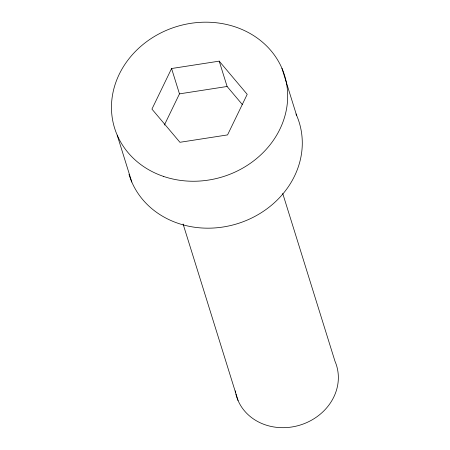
<?xml version="1.0" encoding="UTF-8"?>
<svg xmlns="http://www.w3.org/2000/svg" width="450" height="450" viewBox="0 0 450 450"><rect width="100%" height="100%" fill="white"/><g stroke="black" fill="none" stroke-linecap="round" stroke-linejoin="round"><path stroke-width="0.67" d="M171.579 68.524L151.937 109.097L179.927 142.29L227.559 134.91L247.202 94.337L219.212 61.144L171.579 68.524L179.471 93.864L164.362 125.072M179.471 93.864L227.104 86.484L242.454 104.687M281.947 68.316L296.561 115.239M282.713 193.433L334.986 361.254A52.341 46.215 -17.3 0 1 301.337 424.682A52.341 46.215 -17.3 0 1 235.912 394.183M219.212 61.144L227.104 86.484M183.083 224.004L238.067 400.551M117.191 135.118L131.805 182.042M296.01 113.996A88.982 78.564 -17.3 0 1 241.813 222.216A88.982 78.564 -17.3 0 1 128.993 174.324M235.609 392.867A52.341 46.215 -17.3 0 1 235.237 390.881M163.417 176.377A88.982 78.564 -17.3 0 0 287.229 88.138A88.982 78.564 -17.3 0 0 148.061 40.635A88.982 78.564 -17.3 0 0 163.417 176.377"/></g></svg>
